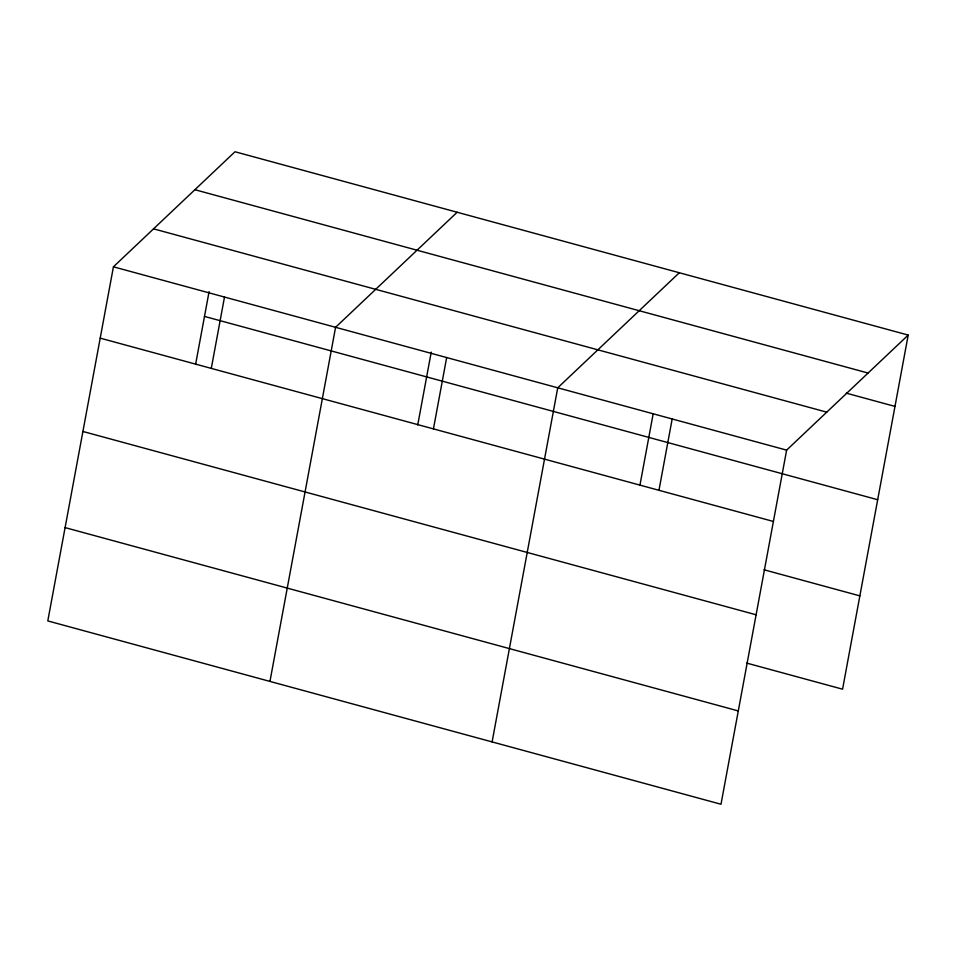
<?xml version="1.0" encoding="UTF-8"?>
<svg xmlns="http://www.w3.org/2000/svg" width="956" height="956" viewBox="0 0 956 956"><rect width="100%" height="100%" fill="white"/><g stroke="black" fill="none" stroke-linecap="round" stroke-linejoin="round"><path stroke-width="1.43" d="M113.429 266.808L47.8 620.922L720.991 804.247L786.621 450.133L908.2 335.078L235.009 151.753L113.429 266.808L786.621 450.133M195.586 364.487L209.089 291.616M211.288 368.395L224.505 297.053M269.951 681.425L335.58 327.299L457.159 212.244M417.736 424.978L431.24 352.119M433.438 428.885L446.667 357.556M492.101 741.916L557.742 387.801L679.31 272.747M639.887 485.469L653.127 414.067M658.959 490.297L672.176 418.967M908.2 335.078L842.571 689.192L746.72 663.094M194.893 189.718L868.084 373.043M846.335 393.167L894.983 406.408M153.558 228.843L826.749 412.156M204.488 316.412L877.68 499.725M100.213 338.149L773.404 521.462M764.023 569.776L859.862 595.875M82.909 431.467L756.1 614.78M65.092 527.604L738.283 710.929"/></g></svg>
